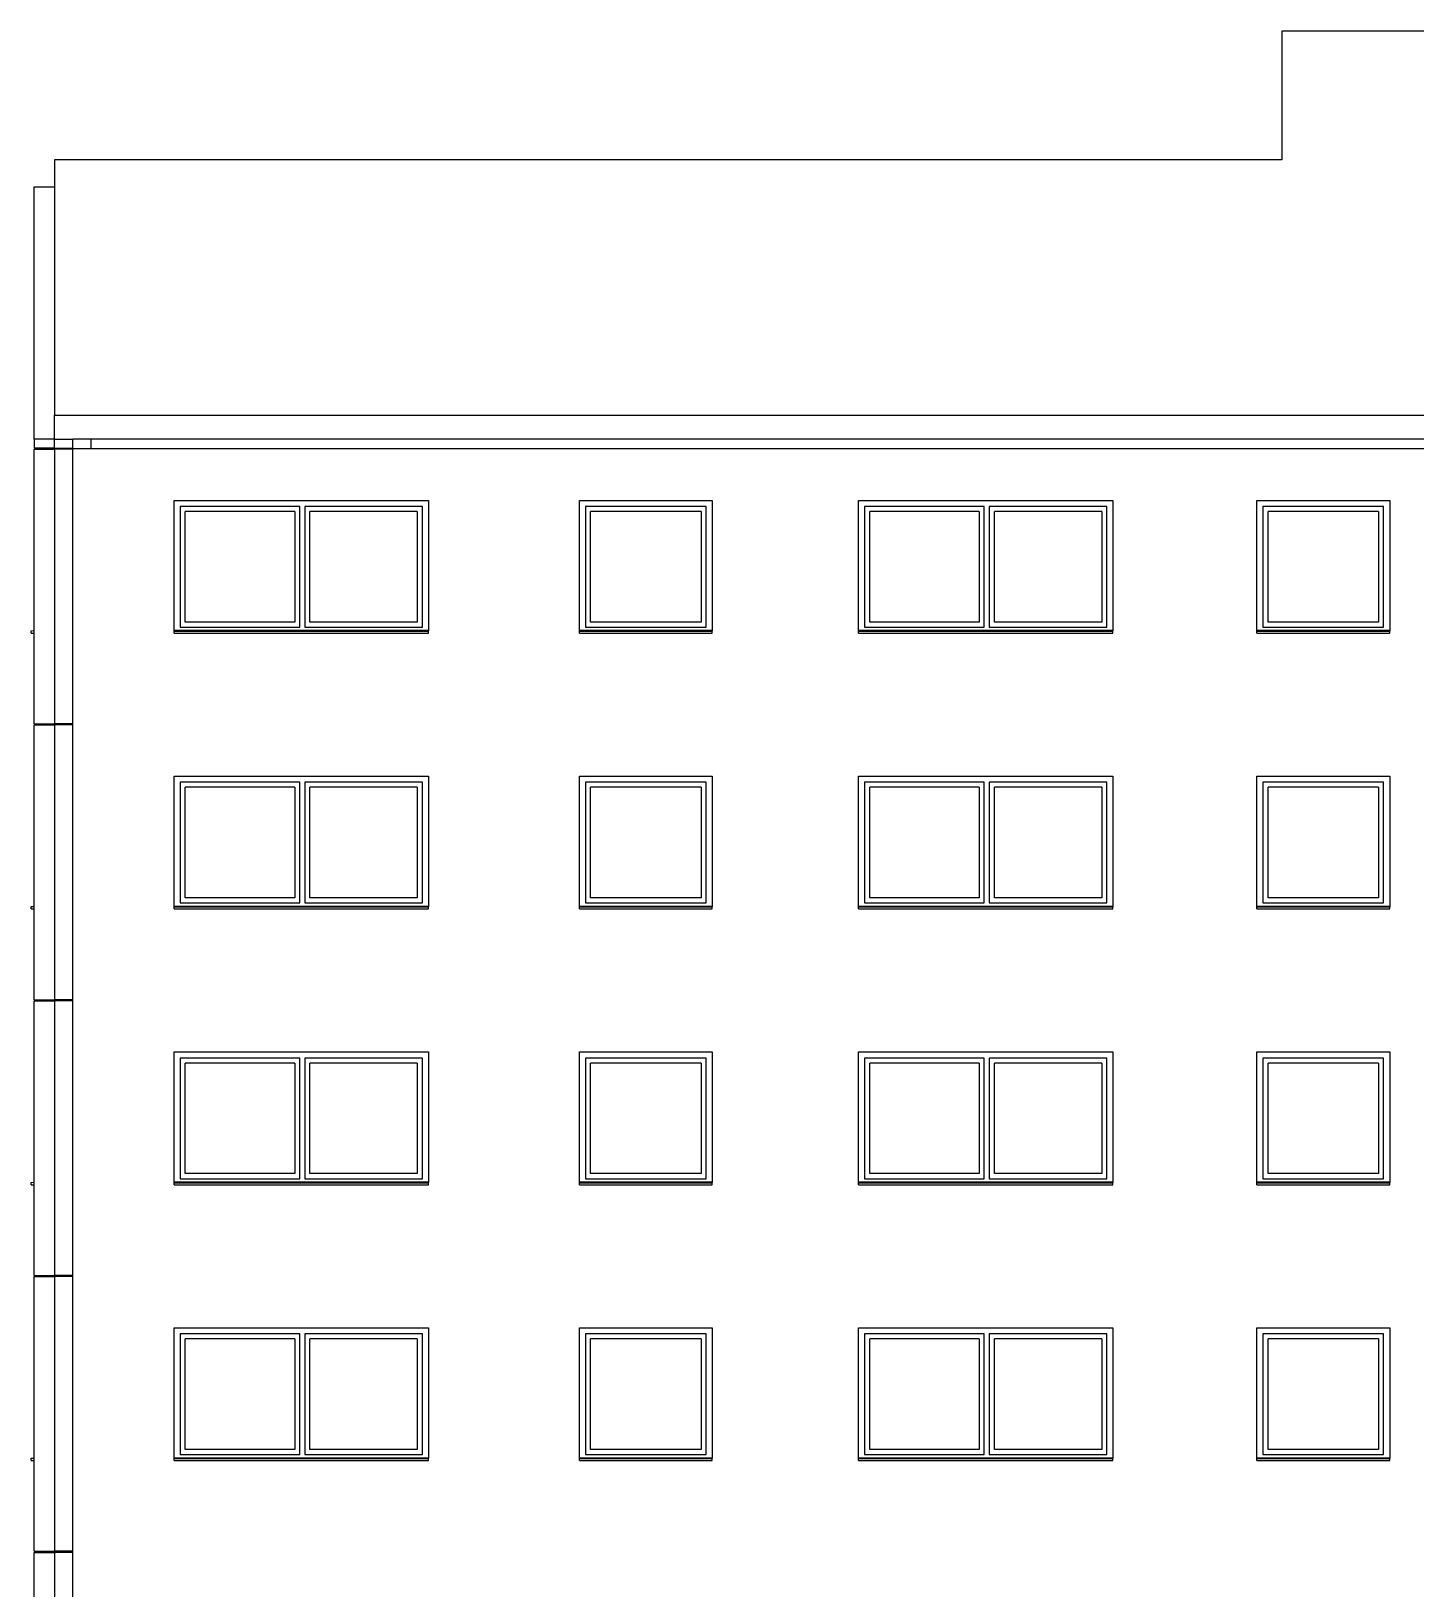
# Model space of a CAD drawing. Header units: millimetres. Extents: x 48 to 4070, y 10 to 629.
# Drawn here: x 2073.2 to 2346.4, y 321.9 to 629.1 of the extents above; entities that cross this region are included whole.
import ezdxf
from ezdxf.xclip import XClip

# ---------------------------------------------------------------- set-up
doc = ezdxf.new("R2010")
doc.units = ezdxf.units.MM
doc.header["$MEASUREMENT"] = 0
doc.header["$XCLIPFRAME"] = 0
doc.layers.add('A--------P-', color=7, linetype='Continuous')
doc.layers.add('A1', color=1, linetype='Continuous')

# ---------------------------------------------------------------- blocks, each defined once
blk = doc.blocks.new('Drawing_3_3', base_point=(3616.507203290016, 55.5712183814339))
at = {"layer": 'A1'}
for p, q in [((2436.742294394243, 629.1207843161172), (2319.942296569814, 629.1207843161172)), ((2319.942296569814, 629.1207843161172), (2319.942296569814, 603.7407512831916)), ((2319.942296569814, 603.7407512831916), (2077.782796814194, 603.7407512831916)), ((2077.782796814194, 603.7407512831916), (2077.782796814194, 553.3522680619152)), ((2073.782809998753, 598.4198500660638), (2077.782796814194, 598.4198500660638)), ((2073.782809998753, 548.6538078897769), (2073.782809998753, 598.4198500660638)), ((2077.782796814194, 553.3522680619152), (3620.58279879903, 553.3522680619152)), ((2077.782796814194, 548.6538078897769), (2077.782796814194, 553.3522680619152)), ((2077.782796814194, 548.6538078897769), (2073.782809998753, 548.6538078897769)), ((2073.782809998753, 548.6538078897769), (2073.782809998753, 546.8712110857809)), ((2077.782796814194, 548.6538078897769), (2081.382812621361, 548.6538078897769)), ((2077.782796814194, 546.8712110857809), (2077.782796814194, 548.6538078897769)), ((2084.982805367468, 548.6538078897769), (2081.382812621361, 548.6538078897769)), ((2081.382812621361, 546.8712110857809), (2081.382812621361, 548.6538078897769)), ((2084.982805367468, 548.6538078897769), (2084.982805367468, 546.7712183337126)), ((3608.982809360984, 548.6538078897769), (2084.982805367468, 548.6538078897769)), ((2077.782796814194, 546.8712110857809), (2073.782809998753, 546.8712110857809)), ((2073.782809998753, 546.6712255816444), (2077.782796814194, 546.6712255816444)), ((2073.782809998753, 492.4712105195362), (2073.782809998753, 546.6712255816444)), ((2077.782796814194, 546.8712110857809), (2081.382812621361, 546.8712110857809)), ((2077.782796814194, 546.6712255816444), (2077.782796814194, 492.4712105195362)), ((2081.382812621361, 546.6712255816444), (2077.782796814194, 546.6712255816444)), ((2081.382812621361, 492.371217767468), (2081.382812621361, 546.7712183337126)), ((2081.382812621361, 546.7712183337126), (2365.382798959963, 546.7712183337126)), ((2101.382815881738, 536.5712196688579), (2151.582798006288, 536.5712196688579)), ((2101.382815881738, 510.8187505321724), (2101.382815881738, 536.5712196688579)), ((2102.582798089734, 535.3712143998024), (2102.582798089734, 511.5712098281217)), ((2126.182817157278, 535.3712143998024), (2102.582798089734, 535.3712143998024)), ((2126.182817157278, 511.5712098281217), (2126.182817157278, 535.3712143998024)), ((2127.182813861139, 535.3712143998024), (2127.182813861139, 511.5712098281217)), ((2150.382815798291, 535.3712143998024), (2127.182813861139, 535.3712143998024)), ((2150.382815798291, 511.5712098281217), (2150.382815798291, 535.3712143998024)), ((2151.582798006288, 536.5712196688579), (2151.582798006288, 510.8188197153496)), ((2181.382805862188, 510.8187505321724), (2181.382805862188, 536.5712196688579)), ((2181.382805862188, 536.5712196688579), (2207.58279791092, 536.5712196688579)), ((2182.582811131243, 535.3712143998024), (2182.582811131243, 511.5712098281217)), ((2206.382815702923, 535.3712143998024), (2182.582811131243, 535.3712143998024)), ((2206.382815702923, 511.5712098281217), (2206.382815702923, 535.3712143998024)), ((2207.58279791092, 536.5712196688579), (2207.58279791092, 510.8187505321724)), ((2236.452268972838, 536.5712196688579), (2286.652274158446, 536.5712196688579)), ((2236.452268972838, 510.8187505321724), (2236.452268972838, 536.5712196688579)), ((2237.652274241893, 535.3712143998024), (2237.652274241893, 511.5712098281217)), ((2261.252270248378, 535.3712143998024), (2237.652274241893, 535.3712143998024)), ((2261.252270248378, 511.5712098281217), (2261.252270248378, 535.3712143998024)), ((2262.252290013297, 535.3712143998024), (2262.252290013297, 511.5712098281217)), ((2285.452268889391, 535.3712143998024), (2262.252290013297, 535.3712143998024)), ((2285.452268889391, 511.5712098281217), (2285.452268889391, 535.3712143998024)), ((2286.652274158446, 536.5712196688579), (2286.652274158446, 510.8188197153496)), ((2315.052268180095, 510.8187505321724), (2315.052268180095, 536.5712196688579)), ((2315.052268180095, 536.5712196688579), (2341.252283289887, 536.5712196688579)), ((2316.25227344915, 535.3712143998024), (2316.25227344915, 511.5712098281217)), ((2340.052278020831, 535.3712143998024), (2316.25227344915, 535.3712143998024)), ((2340.052278020831, 511.5712098281217), (2340.052278020831, 535.3712143998024)), ((2341.252283289887, 536.5712196688579), (2341.252283289887, 510.8187505321724)), ((2103.582817854653, 512.5712295930407), (2103.582817854653, 534.3712176959423)), ((2125.18279739236, 534.3712176959423), (2103.582817854653, 534.3712176959423)), ((2125.18279739236, 534.3712176959423), (2125.18279739236, 512.5712295930407)), ((2128.182810564998, 512.5712295930407), (2128.182810564998, 534.3712176959423)), ((2149.382796033372, 534.3712176959423), (2128.182810564998, 534.3712176959423)), ((2149.382796033372, 534.3712176959423), (2149.382796033372, 512.5712295930407)), ((2183.582807835103, 512.5712295930407), (2183.582807835103, 534.3712176959423)), ((2205.382795938005, 534.3712176959423), (2183.582807835103, 534.3712176959423)), ((2205.382795938005, 534.3712176959423), (2205.382795938005, 512.5712295930407)), ((2238.652270945753, 512.5712295930407), (2238.652270945753, 534.3712176959423)), ((2260.252273544518, 534.3712176959423), (2238.652270945753, 534.3712176959423)), ((2260.252273544518, 534.3712176959423), (2260.252273544518, 512.5712295930407)), ((2263.252286717157, 512.5712295930407), (2263.252286717157, 534.3712176959423)), ((2284.452272185531, 534.3712176959423), (2263.252286717157, 534.3712176959423)), ((2284.452272185531, 534.3712176959423), (2284.452272185531, 512.5712295930407)), ((2317.252270153011, 512.5712295930407), (2317.252270153011, 534.3712176959423)), ((2339.052281316971, 534.3712176959423), (2317.252270153011, 534.3712176959423)), ((2339.052281316971, 534.3712176959423), (2339.052281316971, 512.5712295930407)), ((2073.182807364226, 510.8397822180317), (2073.782809998753, 510.8712144415256)), ((2073.182807364226, 510.3712276201251), (2073.182807364226, 510.8397822180317)), ((2073.182807364226, 510.3712276201251), (2073.782809998753, 510.3712276201251)), ((2151.582798006288, 510.8712144415256), (2101.382815881738, 510.8712144415256)), ((2101.382815881738, 510.8188197153496), (2101.382815881738, 510.7873644307967)), ((2101.382815881738, 510.7873644307967), (2151.582798006288, 510.7873644307967)), ((2101.382815881738, 510.3712276201251), (2101.382815881738, 510.7873644307967)), ((2101.382815881738, 510.3712276201251), (2151.582798006288, 510.3712276201251)), ((2102.582798089734, 511.5712098281217), (2126.182817157278, 511.5712098281217)), ((2125.18279739236, 512.5712295930407), (2103.582817854653, 512.5712295930407)), ((2127.182813861139, 511.5712098281217), (2150.382815798291, 511.5712098281217)), ((2149.382796033372, 512.5712295930407), (2128.182810564998, 512.5712295930407)), ((2151.582798006288, 510.7873644307967), (2151.582798006288, 510.8188197153496)), ((2151.582798006288, 510.3712276201251), (2151.582798006288, 510.7873644307967)), ((2207.58279791092, 510.8712144415256), (2181.382805862188, 510.8712144415256)), ((2181.382805862188, 510.8188197153496), (2181.382805862188, 510.7873644307967)), ((2181.382805862188, 510.7873644307967), (2207.58279791092, 510.7873644307967)), ((2181.382805862188, 510.3712276201251), (2181.382805862188, 510.7873644307967)), ((2181.382805862188, 510.3712276201251), (2207.58279791092, 510.3712276201251)), ((2182.582811131243, 511.5712098281217), (2206.382815702923, 511.5712098281217)), ((2205.382795938005, 512.5712295930407), (2183.582807835103, 512.5712295930407)), ((2207.58279791092, 510.7873644307967), (2207.58279791092, 510.8188197153496)), ((2207.58279791092, 510.3712276201251), (2207.58279791092, 510.7873644307967)), ((2286.652274158446, 510.8712144415256), (2236.452268972838, 510.8712144415256)), ((2236.452268972838, 510.8188197153496), (2236.452268972838, 510.7873644307967)), ((2236.452268972838, 510.7873644307967), (2286.652274158446, 510.7873644307967)), ((2236.452268972838, 510.3712276201251), (2236.452268972838, 510.7873644307967)), ((2236.452268972838, 510.3712276201251), (2286.652274158446, 510.3712276201251)), ((2237.652274241893, 511.5712098281217), (2261.252270248378, 511.5712098281217)), ((2260.252273544518, 512.5712295930407), (2238.652270945753, 512.5712295930407)), ((2262.252290013297, 511.5712098281217), (2285.452268889391, 511.5712098281217)), ((2284.452272185531, 512.5712295930407), (2263.252286717157, 512.5712295930407)), ((2286.652274158446, 510.7873644307967), (2286.652274158446, 510.8188197153496)), ((2286.652274158446, 510.3712276201251), (2286.652274158446, 510.7873644307967)), ((2341.252283289887, 510.8712144415256), (2315.052268180095, 510.8712144415256)), ((2315.052268180095, 510.8188197153496), (2315.052268180095, 510.7873644307967)), ((2315.052268180095, 510.7873644307967), (2341.252283289887, 510.7873644307967)), ((2315.052268180095, 510.3712276201251), (2315.052268180095, 510.7873644307967)), ((2315.052268180095, 510.3712276201251), (2341.252283289887, 510.3712276201251)), ((2316.25227344915, 511.5712098281217), (2340.052278020831, 511.5712098281217)), ((2339.052281316971, 512.5712295930407), (2317.252270153011, 512.5712295930407)), ((2341.252283289887, 510.7873644307967), (2341.252283289887, 510.8188197153496)), ((2341.252283289887, 510.3712276201251), (2341.252283289887, 510.7873644307967)), ((2073.782809998753, 492.4712105195362), (2077.782796814194, 492.4712105195362)), ((2073.782809998753, 492.2712250153996), (2077.782796814194, 492.2712250153996)), ((2073.782809998753, 438.0712099532916), (2073.782809998753, 492.2712250153996)), ((2081.382812621361, 492.4712105195362), (2077.782796814194, 492.4712105195362)), ((2077.782796814194, 492.2712250153996), (2077.782796814194, 438.0712099532916)), ((2081.382812621361, 492.2712250153996), (2077.782796814194, 492.2712250153996)), ((2081.382812621361, 437.9712172012233), (2081.382812621361, 492.371217767468)), ((2101.382815881738, 482.1712191026133), (2151.582798006288, 482.1712191026133)), ((2101.382815881738, 456.4187499659278), (2101.382815881738, 482.1712191026133)), ((2102.582798089734, 480.9712138335576), (2102.582798089734, 457.171209261877)), ((2126.182817157278, 480.9712138335576), (2102.582798089734, 480.9712138335576)), ((2103.582817854653, 458.1712290267961), (2103.582817854653, 479.9712171296977)), ((2125.18279739236, 479.9712171296977), (2103.582817854653, 479.9712171296977)), ((2125.18279739236, 479.9712171296977), (2125.18279739236, 458.1712290267961)), ((2126.182817157278, 457.171209261877), (2126.182817157278, 480.9712138335576)), ((2127.182813861139, 480.9712138335576), (2127.182813861139, 457.171209261877)), ((2150.382815798291, 480.9712138335576), (2127.182813861139, 480.9712138335576)), ((2128.182810564998, 458.1712290267961), (2128.182810564998, 479.9712171296977)), ((2149.382796033372, 479.9712171296977), (2128.182810564998, 479.9712171296977)), ((2149.382796033372, 479.9712171296977), (2149.382796033372, 458.1712290267961)), ((2150.382815798291, 457.171209261877), (2150.382815798291, 480.9712138335576)), ((2151.582798006288, 482.1712191026133), (2151.582798006288, 456.4188191491049)), ((2181.382805862188, 456.4187499659278), (2181.382805862188, 482.1712191026133)), ((2181.382805862188, 482.1712191026133), (2207.58279791092, 482.1712191026133)), ((2182.582811131243, 480.9712138335576), (2182.582811131243, 457.171209261877)), ((2206.382815702923, 480.9712138335576), (2182.582811131243, 480.9712138335576)), ((2183.582807835103, 458.1712290267961), (2183.582807835103, 479.9712171296977)), ((2205.382795938005, 479.9712171296977), (2183.582807835103, 479.9712171296977)), ((2205.382795938005, 479.9712171296977), (2205.382795938005, 458.1712290267961)), ((2206.382815702923, 457.171209261877), (2206.382815702923, 480.9712138335576)), ((2207.58279791092, 482.1712191026133), (2207.58279791092, 456.4187499659278)), ((2236.452268972838, 482.1712191026133), (2286.652274158446, 482.1712191026133)), ((2236.452268972838, 456.4187499659278), (2236.452268972838, 482.1712191026133)), ((2237.652274241893, 480.9712138335576), (2237.652274241893, 457.171209261877)), ((2261.252270248378, 480.9712138335576), (2237.652274241893, 480.9712138335576)), ((2238.652270945753, 458.1712290267961), (2238.652270945753, 479.9712171296977)), ((2260.252273544518, 479.9712171296977), (2238.652270945753, 479.9712171296977)), ((2260.252273544518, 479.9712171296977), (2260.252273544518, 458.1712290267961)), ((2261.252270248378, 457.171209261877), (2261.252270248378, 480.9712138335576)), ((2262.252290013297, 480.9712138335576), (2262.252290013297, 457.171209261877)), ((2285.452268889391, 480.9712138335576), (2262.252290013297, 480.9712138335576)), ((2263.252286717157, 458.1712290267961), (2263.252286717157, 479.9712171296977)), ((2284.452272185531, 479.9712171296977), (2263.252286717157, 479.9712171296977)), ((2284.452272185531, 479.9712171296977), (2284.452272185531, 458.1712290267961)), ((2285.452268889391, 457.171209261877), (2285.452268889391, 480.9712138335576)), ((2286.652274158446, 482.1712191026133), (2286.652274158446, 456.4187499659278)), ((2315.052268180095, 456.4187499659278), (2315.052268180095, 482.1712191026133)), ((2315.052268180095, 482.1712191026133), (2341.252283289887, 482.1712191026133)), ((2316.25227344915, 480.9712138335576), (2316.25227344915, 457.171209261877)), ((2340.052278020831, 480.9712138335576), (2316.25227344915, 480.9712138335576)), ((2317.252270153011, 458.1712290267961), (2317.252270153011, 479.9712171296977)), ((2339.052281316971, 479.9712171296977), (2317.252270153011, 479.9712171296977)), ((2339.052281316971, 479.9712171296977), (2339.052281316971, 458.1712290267961)), ((2340.052278020831, 457.171209261877), (2340.052278020831, 480.9712138335576)), ((2341.252283289887, 482.1712191026133), (2341.252283289887, 456.4188191491049)), ((2125.18279739236, 458.1712290267961), (2103.582817854653, 458.1712290267961)), ((2149.382796033372, 458.1712290267961), (2128.182810564998, 458.1712290267961)), ((2205.382795938005, 458.1712290267961), (2183.582807835103, 458.1712290267961)), ((2260.252273544518, 458.1712290267961), (2238.652270945753, 458.1712290267961)), ((2284.452272185531, 458.1712290267961), (2263.252286717157, 458.1712290267961)), ((2339.052281316971, 458.1712290267961), (2317.252270153011, 458.1712290267961)), ((2073.182807364226, 456.4397816517871), (2073.782809998753, 456.471213875281)), ((2073.182807364226, 455.9712270538805), (2073.182807364226, 456.4397816517871)), ((2073.182807364226, 455.9712270538805), (2073.782809998753, 455.9712270538805)), ((2151.582798006288, 456.471213875281), (2101.382815881738, 456.471213875281)), ((2101.382815881738, 456.4188191491049), (2101.382815881738, 456.3873638645521)), ((2101.382815881738, 456.3873638645521), (2151.582798006288, 456.3873638645521)), ((2101.382815881738, 455.9712270538805), (2101.382815881738, 456.3873638645521)), ((2101.382815881738, 455.9712270538805), (2151.582798006288, 455.9712270538805)), ((2102.582798089734, 457.171209261877), (2126.182817157278, 457.171209261877)), ((2127.182813861139, 457.171209261877), (2150.382815798291, 457.171209261877)), ((2151.582798006288, 456.3873638645521), (2151.582798006288, 456.4188191491049)), ((2151.582798006288, 455.9712270538805), (2151.582798006288, 456.3873638645521)), ((2207.58279791092, 456.471213875281), (2181.382805862188, 456.471213875281)), ((2181.382805862188, 456.4188191491049), (2181.382805862188, 456.3873638645521)), ((2181.382805862188, 456.3873638645521), (2207.58279791092, 456.3873638645521)), ((2181.382805862188, 455.9712270538805), (2181.382805862188, 456.3873638645521)), ((2181.382805862188, 455.9712270538805), (2207.58279791092, 455.9712270538805)), ((2182.582811131243, 457.171209261877), (2206.382815702923, 457.171209261877)), ((2207.58279791092, 456.3873638645521), (2207.58279791092, 456.4188191491049)), ((2207.58279791092, 455.9712270538805), (2207.58279791092, 456.3873638645521)), ((2286.652274158446, 456.471213875281), (2236.452268972838, 456.471213875281)), ((2236.452268972838, 456.4188191491049), (2236.452268972838, 456.3873638645521)), ((2236.452268972838, 456.3873638645521), (2286.652274158446, 456.3873638645521)), ((2236.452268972838, 455.9712270538805), (2236.452268972838, 456.3873638645521)), ((2236.452268972838, 455.9712270538805), (2286.652274158446, 455.9712270538805)), ((2237.652274241893, 457.171209261877), (2261.252270248378, 457.171209261877)), ((2262.252290013297, 457.171209261877), (2285.452268889391, 457.171209261877)), ((2286.652274158446, 456.3873638645521), (2286.652274158446, 456.4188191491049)), ((2286.652274158446, 455.9712270538805), (2286.652274158446, 456.3873638645521)), ((2341.252283289887, 456.471213875281), (2315.052268180095, 456.471213875281)), ((2315.052268180095, 456.4188191491049), (2315.052268180095, 456.3873638645521)), ((2315.052268180095, 456.3873638645521), (2341.252283289887, 456.3873638645521)), ((2315.052268180095, 455.9712270538805), (2315.052268180095, 456.3873638645521)), ((2315.052268180095, 455.9712270538805), (2341.252283289887, 455.9712270538805)), ((2316.25227344915, 457.171209261877), (2340.052278020831, 457.171209261877)), ((2341.252283289887, 456.3873638645521), (2341.252283289887, 456.4188191491049)), ((2341.252283289887, 455.9712270538805), (2341.252283289887, 456.3873638645521)), ((2073.782809998753, 438.0712099532916), (2077.782796814194, 438.0712099532916)), ((2073.782809998753, 437.871224449155), (2077.782796814194, 437.871224449155)), ((2073.782809998753, 383.6712093870469), (2073.782809998753, 437.871224449155)), ((2081.382812621361, 438.0712099532916), (2077.782796814194, 438.0712099532916)), ((2077.782796814194, 437.871224449155), (2077.782796814194, 383.6712093870469)), ((2081.382812621361, 437.871224449155), (2077.782796814194, 437.871224449155)), ((2081.382812621361, 383.5712166349786), (2081.382812621361, 437.9712172012233)), ((2101.382815881738, 427.7712185363686), (2151.582798006288, 427.7712185363686)), ((2101.382815881738, 402.0187493996831), (2101.382815881738, 427.7712185363686)), ((2151.582798006288, 427.7712185363686), (2151.582798006288, 402.0187493996831)), ((2181.382805862188, 402.0187493996831), (2181.382805862188, 427.7712185363686)), ((2181.382805862188, 427.7712185363686), (2207.58279791092, 427.7712185363686)), ((2207.58279791092, 427.7712185363686), (2207.58279791092, 402.0187493996831)), ((2236.452268972838, 427.7712185363686), (2286.652274158446, 427.7712185363686)), ((2236.452268972838, 402.0187493996831), (2236.452268972838, 427.7712185363686)), ((2286.652274158446, 427.7712185363686), (2286.652274158446, 402.0187493996831)), ((2315.052268180095, 402.0187493996831), (2315.052268180095, 427.7712185363686)), ((2315.052268180095, 427.7712185363686), (2341.252283289887, 427.7712185363686)), ((2341.252283289887, 427.7712185363686), (2341.252283289887, 402.0187493996831)), ((2102.582798089734, 426.5712132673129), (2102.582798089734, 402.7712086956324)), ((2126.182817157278, 426.5712132673129), (2102.582798089734, 426.5712132673129)), ((2103.582817854653, 403.7712284605514), (2103.582817854653, 425.571216563453)), ((2125.18279739236, 425.571216563453), (2103.582817854653, 425.571216563453)), ((2125.18279739236, 425.571216563453), (2125.18279739236, 403.7712284605514)), ((2126.182817157278, 402.7712086956324), (2126.182817157278, 426.5712132673129)), ((2127.182813861139, 426.5712132673129), (2127.182813861139, 402.7712086956324)), ((2150.382815798291, 426.5712132673129), (2127.182813861139, 426.5712132673129)), ((2128.182810564998, 403.7712284605514), (2128.182810564998, 425.571216563453)), ((2149.382796033372, 425.571216563453), (2128.182810564998, 425.571216563453)), ((2149.382796033372, 425.571216563453), (2149.382796033372, 403.7712284605514)), ((2150.382815798291, 402.7712086956324), (2150.382815798291, 426.5712132673129)), ((2182.582811131243, 426.5712132673129), (2182.582811131243, 402.7712086956324)), ((2206.382815702923, 426.5712132673129), (2182.582811131243, 426.5712132673129)), ((2183.582807835103, 403.7712284605514), (2183.582807835103, 425.571216563453)), ((2205.382795938005, 425.571216563453), (2183.582807835103, 425.571216563453)), ((2205.382795938005, 425.571216563453), (2205.382795938005, 403.7712284605514)), ((2206.382815702923, 402.7712086956324), (2206.382815702923, 426.5712132673129)), ((2237.652274241893, 426.5712132673129), (2237.652274241893, 402.7712086956324)), ((2261.252270248378, 426.5712132673129), (2237.652274241893, 426.5712132673129)), ((2238.652270945753, 403.7712284605514), (2238.652270945753, 425.571216563453)), ((2260.252273544518, 425.571216563453), (2238.652270945753, 425.571216563453)), ((2260.252273544518, 425.571216563453), (2260.252273544518, 403.7712284605514)), ((2261.252270248378, 402.7712086956324), (2261.252270248378, 426.5712132673129)), ((2262.252290013297, 426.5712132673129), (2262.252290013297, 402.7712086956324)), ((2285.452268889391, 426.5712132673129), (2262.252290013297, 426.5712132673129)), ((2263.252286717157, 403.7712284605514), (2263.252286717157, 425.571216563453)), ((2284.452272185531, 425.571216563453), (2263.252286717157, 425.571216563453)), ((2284.452272185531, 425.571216563453), (2284.452272185531, 403.7712284605514)), ((2285.452268889391, 402.7712086956324), (2285.452268889391, 426.5712132673129)), ((2316.25227344915, 426.5712132673129), (2316.25227344915, 402.7712086956324)), ((2340.052278020831, 426.5712132673129), (2316.25227344915, 426.5712132673129)), ((2317.252270153011, 403.7712284605514), (2317.252270153011, 425.571216563453)), ((2339.052281316971, 425.571216563453), (2317.252270153011, 425.571216563453)), ((2339.052281316971, 425.571216563453), (2339.052281316971, 403.7712284605514)), ((2340.052278020831, 402.7712086956324), (2340.052278020831, 426.5712132673129)), ((2102.582798089734, 402.7712086956324), (2126.182817157278, 402.7712086956324)), ((2125.18279739236, 403.7712284605514), (2103.582817854653, 403.7712284605514)), ((2127.182813861139, 402.7712086956324), (2150.382815798291, 402.7712086956324)), ((2149.382796033372, 403.7712284605514), (2128.182810564998, 403.7712284605514)), ((2182.582811131243, 402.7712086956324), (2206.382815702923, 402.7712086956324)), ((2205.382795938005, 403.7712284605514), (2183.582807835103, 403.7712284605514)), ((2237.652274241893, 402.7712086956324), (2261.252270248378, 402.7712086956324)), ((2260.252273544518, 403.7712284605514), (2238.652270945753, 403.7712284605514)), ((2262.252290013297, 402.7712086956324), (2285.452268889391, 402.7712086956324)), ((2284.452272185531, 403.7712284605514), (2263.252286717157, 403.7712284605514)), ((2316.25227344915, 402.7712086956324), (2340.052278020831, 402.7712086956324)), ((2339.052281316971, 403.7712284605514), (2317.252270153011, 403.7712284605514)), ((2073.182807364226, 402.0397810855425), (2073.782809998753, 402.0712133090363)), ((2073.182807364226, 401.5712264876358), (2073.182807364226, 402.0397810855425)), ((2073.182807364226, 401.5712264876358), (2073.782809998753, 401.5712264876358)), ((2151.582798006288, 402.0712133090363), (2101.382815881738, 402.0712133090363)), ((2101.382815881738, 402.0188185828603), (2101.382815881738, 401.9873632983074)), ((2101.382815881738, 401.9873632983074), (2151.582798006288, 401.9873632983074)), ((2101.382815881738, 401.5712264876358), (2101.382815881738, 401.9873632983074)), ((2101.382815881738, 401.5712264876358), (2151.582798006288, 401.5712264876358)), ((2151.582798006288, 401.9873632983074), (2151.582798006288, 402.0188185828603)), ((2151.582798006288, 401.5712264876358), (2151.582798006288, 401.9873632983074)), ((2207.58279791092, 402.0712133090363), (2181.382805862188, 402.0712133090363)), ((2181.382805862188, 402.0188185828603), (2181.382805862188, 401.9873632983074)), ((2181.382805862188, 401.9873632983074), (2207.58279791092, 401.9873632983074)), ((2181.382805862188, 401.5712264876358), (2181.382805862188, 401.9873632983074)), ((2181.382805862188, 401.5712264876358), (2207.58279791092, 401.5712264876358)), ((2207.58279791092, 401.9873632983074), (2207.58279791092, 402.0188185828603)), ((2207.58279791092, 401.5712264876358), (2207.58279791092, 401.9873632983074)), ((2286.652274158446, 402.0712133090363), (2236.452268972838, 402.0712133090363)), ((2236.452268972838, 402.0188185828603), (2236.452268972838, 401.9873632983074)), ((2236.452268972838, 401.9873632983074), (2286.652274158446, 401.9873632983074)), ((2236.452268972838, 401.5712264876358), (2236.452268972838, 401.9873632983074)), ((2236.452268972838, 401.5712264876358), (2286.652274158446, 401.5712264876358)), ((2286.652274158446, 401.9873632983074), (2286.652274158446, 402.0188185828603)), ((2286.652274158446, 401.5712264876358), (2286.652274158446, 401.9873632983074)), ((2341.252283289887, 402.0712133090363), (2315.052268180095, 402.0712133090363)), ((2315.052268180095, 402.0188185828603), (2315.052268180095, 401.9873632983074)), ((2315.052268180095, 401.9873632983074), (2341.252283289887, 401.9873632983074)), ((2315.052268180095, 401.5712264876358), (2315.052268180095, 401.9873632983074)), ((2315.052268180095, 401.5712264876358), (2341.252283289887, 401.5712264876358)), ((2341.252283289887, 401.9873632983074), (2341.252283289887, 402.0188185828603)), ((2341.252283289887, 401.5712264876358), (2341.252283289887, 401.9873632983074)), ((2073.782809998753, 383.6712093870469), (2077.782796814194, 383.6712093870469)), ((2073.782809998753, 383.4712238829104), (2077.782796814194, 383.4712238829104)), ((2073.782809998753, 329.2712088208022), (2073.782809998753, 383.4712238829104)), ((2081.382812621361, 383.6712093870469), (2077.782796814194, 383.6712093870469)), ((2077.782796814194, 383.4712238829104), (2077.782796814194, 329.2712088208022)), ((2081.382812621361, 383.4712238829104), (2077.782796814194, 383.4712238829104)), ((2081.382812621361, 329.1712160687339), (2081.382812621361, 383.5712166349786)), ((2101.382815881738, 373.3712179701239), (2151.582798006288, 373.3712179701239)), ((2101.382815881738, 347.6187488334384), (2101.382815881738, 373.3712179701239)), ((2102.582798089734, 372.1712127010683), (2102.582798089734, 348.3712081293877)), ((2126.182817157278, 372.1712127010683), (2102.582798089734, 372.1712127010683)), ((2126.182817157278, 348.3712081293877), (2126.182817157278, 372.1712127010683)), ((2127.182813861139, 372.1712127010683), (2127.182813861139, 348.3712081293877)), ((2150.382815798291, 372.1712127010683), (2127.182813861139, 372.1712127010683)), ((2150.382815798291, 348.3712081293877), (2150.382815798291, 372.1712127010683)), ((2151.582798006288, 373.3712179701239), (2151.582798006288, 347.6187488334384)), ((2181.382805862188, 347.6187488334384), (2181.382805862188, 373.3712179701239)), ((2181.382805862188, 373.3712179701239), (2207.58279791092, 373.3712179701239)), ((2182.582811131243, 372.1712127010683), (2182.582811131243, 348.3712081293877)), ((2206.382815702923, 372.1712127010683), (2182.582811131243, 372.1712127010683)), ((2206.382815702923, 348.3712081293877), (2206.382815702923, 372.1712127010683)), ((2207.58279791092, 373.3712179701239), (2207.58279791092, 347.6188180166156)), ((2236.452268972838, 373.3712179701239), (2286.652274158446, 373.3712179701239)), ((2236.452268972838, 347.6187488334384), (2236.452268972838, 373.3712179701239)), ((2237.652274241893, 372.1712127010683), (2237.652274241893, 348.3712081293877)), ((2261.252270248378, 372.1712127010683), (2237.652274241893, 372.1712127010683)), ((2261.252270248378, 348.3712081293877), (2261.252270248378, 372.1712127010683)), ((2262.252290013297, 372.1712127010683), (2262.252290013297, 348.3712081293877)), ((2285.452268889391, 372.1712127010683), (2262.252290013297, 372.1712127010683)), ((2285.452268889391, 348.3712081293877), (2285.452268889391, 372.1712127010683)), ((2286.652274158446, 373.3712179701239), (2286.652274158446, 347.6188180166156)), ((2315.052268180095, 347.6187488334384), (2315.052268180095, 373.3712179701239)), ((2315.052268180095, 373.3712179701239), (2341.252283289887, 373.3712179701239)), ((2316.25227344915, 372.1712127010683), (2316.25227344915, 348.3712081293877)), ((2340.052278020831, 372.1712127010683), (2316.25227344915, 372.1712127010683)), ((2340.052278020831, 348.3712081293877), (2340.052278020831, 372.1712127010683)), ((2341.252283289887, 373.3712179701239), (2341.252283289887, 347.6188180166156)), ((2103.582817854653, 349.3712278943067), (2103.582817854653, 371.1712159972083)), ((2125.18279739236, 371.1712159972083), (2103.582817854653, 371.1712159972083)), ((2125.18279739236, 371.1712159972083), (2125.18279739236, 349.3712278943067)), ((2128.182810564998, 349.3712278943067), (2128.182810564998, 371.1712159972083)), ((2149.382796033372, 371.1712159972083), (2128.182810564998, 371.1712159972083)), ((2149.382796033372, 371.1712159972083), (2149.382796033372, 349.3712278943067)), ((2183.582807835103, 349.3712278943067), (2183.582807835103, 371.1712159972083)), ((2205.382795938005, 371.1712159972083), (2183.582807835103, 371.1712159972083)), ((2205.382795938005, 371.1712159972083), (2205.382795938005, 349.3712278943067)), ((2238.652270945753, 349.3712278943067), (2238.652270945753, 371.1712159972083)), ((2260.252273544518, 371.1712159972083), (2238.652270945753, 371.1712159972083)), ((2260.252273544518, 371.1712159972083), (2260.252273544518, 349.3712278943067)), ((2263.252286717157, 349.3712278943067), (2263.252286717157, 371.1712159972083)), ((2284.452272185531, 371.1712159972083), (2263.252286717157, 371.1712159972083)), ((2284.452272185531, 371.1712159972083), (2284.452272185531, 349.3712278943067)), ((2317.252270153011, 349.3712278943067), (2317.252270153011, 371.1712159972083)), ((2339.052281316971, 371.1712159972083), (2317.252270153011, 371.1712159972083)), ((2339.052281316971, 371.1712159972083), (2339.052281316971, 349.3712278943067)), ((2073.182807364226, 347.6397805192978), (2073.782809998753, 347.6712127427916)), ((2073.182807364226, 347.1712259213911), (2073.182807364226, 347.6397805192978)), ((2151.582798006288, 347.6712127427916), (2101.382815881738, 347.6712127427916)), ((2101.382815881738, 347.6188180166156), (2101.382815881738, 347.5873627320627)), ((2101.382815881738, 347.5873627320627), (2151.582798006288, 347.5873627320627)), ((2101.382815881738, 347.1712259213911), (2101.382815881738, 347.5873627320627)), ((2102.582798089734, 348.3712081293877), (2126.182817157278, 348.3712081293877)), ((2125.18279739236, 349.3712278943067), (2103.582817854653, 349.3712278943067)), ((2127.182813861139, 348.3712081293877), (2150.382815798291, 348.3712081293877)), ((2149.382796033372, 349.3712278943067), (2128.182810564998, 349.3712278943067)), ((2151.582798006288, 347.5873627320627), (2151.582798006288, 347.6188180166156)), ((2151.582798006288, 347.1712259213911), (2151.582798006288, 347.5873627320627)), ((2207.58279791092, 347.6712127427916), (2181.382805862188, 347.6712127427916)), ((2181.382805862188, 347.6188180166156), (2181.382805862188, 347.5873627320627)), ((2181.382805862188, 347.5873627320627), (2207.58279791092, 347.5873627320627)), ((2181.382805862188, 347.1712259213911), (2181.382805862188, 347.5873627320627)), ((2182.582811131243, 348.3712081293877), (2206.382815702923, 348.3712081293877)), ((2205.382795938005, 349.3712278943067), (2183.582807835103, 349.3712278943067)), ((2207.58279791092, 347.5873627320627), (2207.58279791092, 347.6188180166156)), ((2207.58279791092, 347.1712259213911), (2207.58279791092, 347.5873627320627)), ((2286.652274158446, 347.6712127427916), (2236.452268972838, 347.6712127427916)), ((2236.452268972838, 347.6188180166156), (2236.452268972838, 347.5873627320627)), ((2236.452268972838, 347.5873627320627), (2286.652274158446, 347.5873627320627)), ((2236.452268972838, 347.1712259213911), (2236.452268972838, 347.5873627320627)), ((2237.652274241893, 348.3712081293877), (2261.252270248378, 348.3712081293877)), ((2260.252273544518, 349.3712278943067), (2238.652270945753, 349.3712278943067)), ((2262.252290013297, 348.3712081293877), (2285.452268889391, 348.3712081293877)), ((2284.452272185531, 349.3712278943067), (2263.252286717157, 349.3712278943067)), ((2286.652274158446, 347.5873627320627), (2286.652274158446, 347.6188180166156)), ((2286.652274158446, 347.1712259213911), (2286.652274158446, 347.5873627320627)), ((2341.252283289887, 347.6712127427916), (2315.052268180095, 347.6712127427916)), ((2315.052268180095, 347.6188180166156), (2315.052268180095, 347.5873627320627)), ((2315.052268180095, 347.5873627320627), (2341.252283289887, 347.5873627320627)), ((2315.052268180095, 347.1712259213911), (2315.052268180095, 347.5873627320627)), ((2316.25227344915, 348.3712081293877), (2340.052278020831, 348.3712081293877)), ((2339.052281316971, 349.3712278943067), (2317.252270153011, 349.3712278943067)), ((2341.252283289887, 347.5873627320627), (2341.252283289887, 347.6188180166156)), ((2341.252283289887, 347.1712259213911), (2341.252283289887, 347.5873627320627)), ((2073.182807364226, 347.1712259213911), (2073.782809998753, 347.1712259213911)), ((2101.382815881738, 347.1712259213911), (2151.582798006288, 347.1712259213911)), ((2181.382805862188, 347.1712259213911), (2207.58279791092, 347.1712259213911)), ((2236.452268972838, 347.1712259213911), (2286.652274158446, 347.1712259213911)), ((2315.052268180095, 347.1712259213911), (2341.252283289887, 347.1712259213911)), ((2073.782809998753, 329.2712088208022), (2077.782796814194, 329.2712088208022)), ((2073.782809998753, 329.0712233166657), (2077.782796814194, 329.0712233166657)), ((2073.782809998753, 274.8712082545576), (2073.782809998753, 329.0712233166657)), ((2081.382812621361, 329.2712088208022), (2077.782796814194, 329.2712088208022)), ((2077.782796814194, 329.0712233166657), (2077.782796814194, 274.8712082545576)), ((2081.382812621361, 329.0712233166657), (2077.782796814194, 329.0712233166657)), ((2081.382812621361, 274.7712155024893), (2081.382812621361, 329.1712160687339))]:
    blk.add_line(p, q, dxfattribs=at)

msp = doc.modelspace()

# ---------------------------------------------------------------- block references
at = {"layer": 'A--------P-'}
ref = msp.add_blockref('Drawing_3_3', (3616.507203290016, 55.5712183814339), dxfattribs=at)
XClip(ref).set_block_clipping_path([(2073.182807364226, 30.38939066878638), (3620.782807364226, 629.1207956122304)])

doc.saveas('drawing.dxf')
